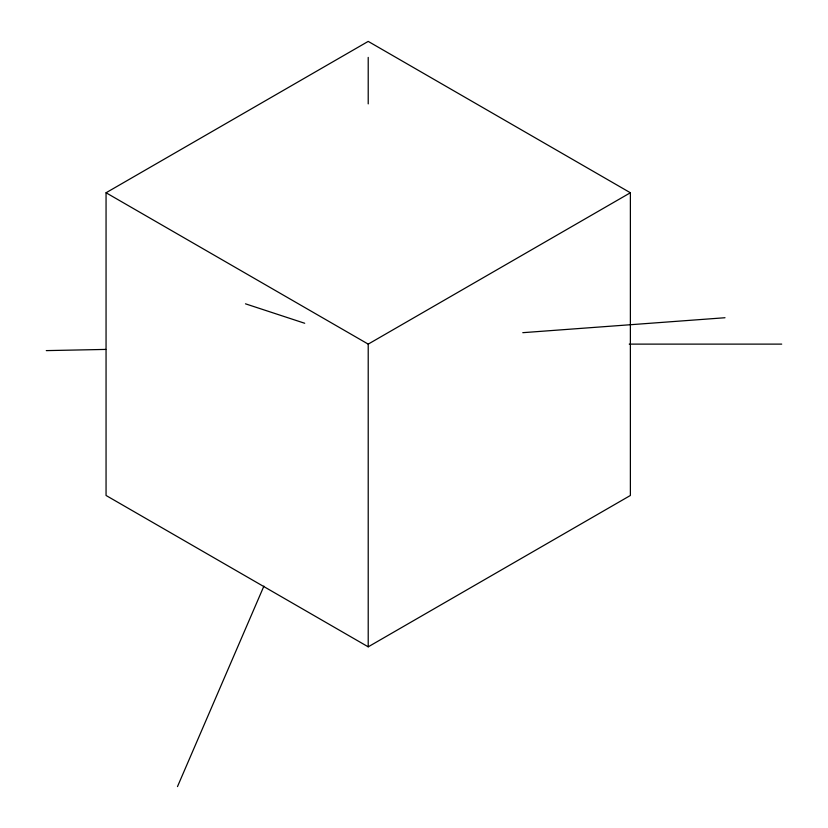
<?xml version="1.0" encoding="UTF-8"?>
<svg xmlns="http://www.w3.org/2000/svg" width="828" height="828" viewBox="0 0 828 828"><rect width="100%" height="100%" fill="white"/><g stroke="black" fill="none" stroke-linecap="round" stroke-linejoin="round"><path stroke-width="1.24" d="M177.482 786.6L263.904 586.12M106.056 192.758L368.212 41.4L630.377 192.758L630.377 495.475L368.212 646.834L106.056 495.475L106.056 192.758L368.212 344.117L630.377 192.758M522.779 332.68L725.007 317.735M46.285 350.617L105.756 349.416M629.239 344.117L781.715 344.117M245.481 303.824L304.704 323.262M368.212 57.391L368.212 103.883M368.212 344.117L368.212 646.834"/></g></svg>
